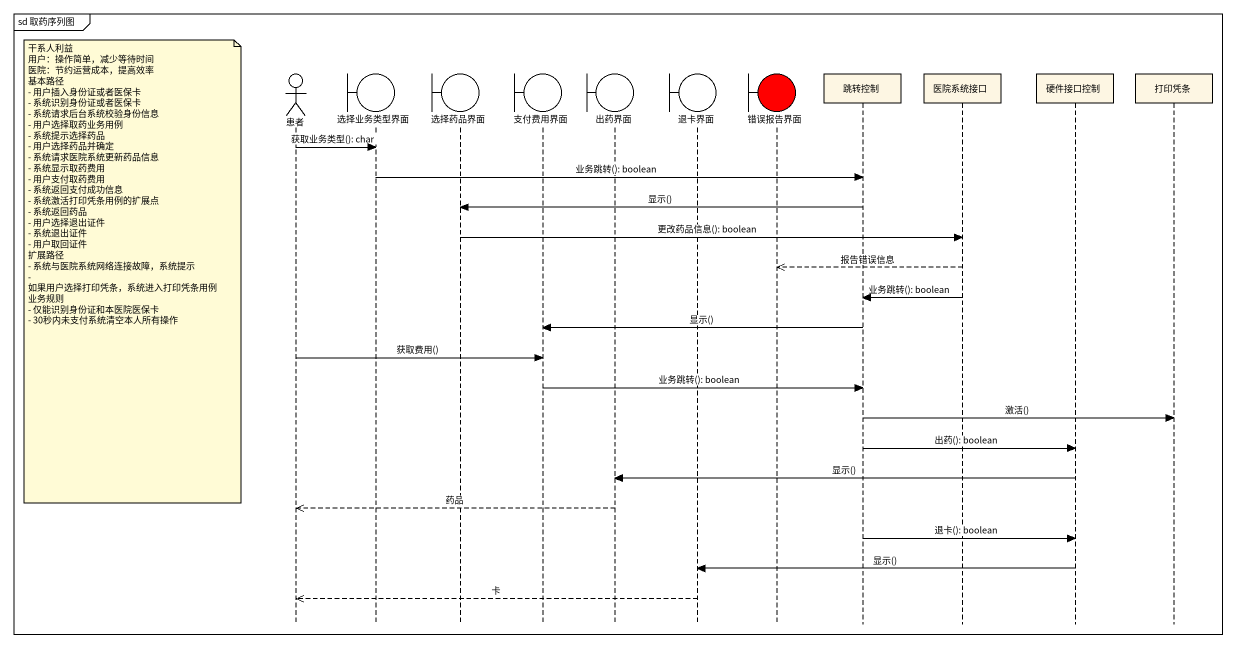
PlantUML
@startuml
mainframe sd 取药序列图
hide footbox
actor 患者
boundary 选择业务类型界面
boundary 选择药品界面
boundary 支付费用界面
boundary 出药界面
boundary 退卡界面
boundary 错误报告界面 #FF0000
participant 跳转控制
participant 医院系统接口
participant 硬件接口控制
participant 打印凭条

患者 -> 选择业务类型界面 : 获取业务类型(): char
选择业务类型界面 -> 跳转控制 : 业务跳转(): boolean
跳转控制 -> 选择药品界面 : 显示()
选择药品界面 -> 医院系统接口 : 更改药品信息(): boolean
医院系统接口 -->> 错误报告界面 : 报告错误信息
note left of 患者
  干系人利益
  用户：操作简单，减少等待时间
  医院：节约运营成本，提高效率
  基本路径
  - 用户插入身份证或者医保卡
  - 系统识别身份证或者医保卡
  - 系统请求后台系统校验身份信息
  - 用户选择取药业务用例
  - 系统提示选择药品
  - 用户选择药品并确定
  - 系统请求医院系统更新药品信息
  - 系统显示取药费用
  - 用户支付取药费用
  - 系统返回支付成功信息
  - 系统激活打印凭条用例的扩展点
  - 系统返回药品
  - 用户选择退出证件
  - 系统退出证件
  - 用户取回证件
  扩展路径
  - 系统与医院系统网络连接故障，系统提示
  - 如果用户选择打印凭条，系统进入打印凭条用例
  业务规则
  - 仅能识别身份证和本医院医保卡
  - 30秒内未支付系统清空本人所有操作
end note
医院系统接口 -> 跳转控制 : 业务跳转(): boolean
跳转控制 -> 支付费用界面 : 显示()
患者 -> 支付费用界面 : 获取费用()
支付费用界面 -> 跳转控制 : 业务跳转(): boolean
跳转控制 -> 打印凭条 : 激活()
跳转控制 -> 硬件接口控制 : 出药(): boolean
硬件接口控制 -> 出药界面 : 显示()
出药界面 -->> 患者 : 药品
跳转控制 -> 硬件接口控制 : 退卡(): boolean
硬件接口控制 -> 退卡界面 : 显示()
退卡界面 -->> 患者 : 卡
@enduml
